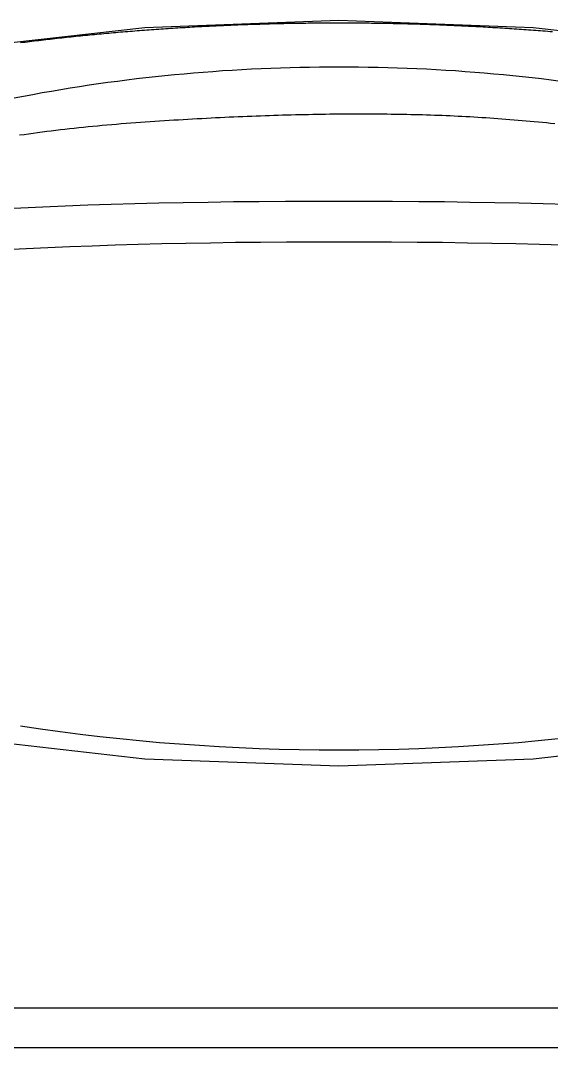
# Model space of a CAD drawing. Extents: x -120222 to -41942, y -19134 to 30932.
# Drawn here: x -81591.57 to -81587.31, y 10149.21 to 10157.46 of the extents above; entities that cross this region are included whole.
import ezdxf

# ---------------------------------------------------------------- set-up
doc = ezdxf.new("R2010")
doc.units = 0
doc.header["$LTSCALE"] = 150
doc.header["$MEASUREMENT"] = 0
doc.layers.get('0').update_dxf_attribs({"linetype": 'CONTINUOUS'})
doc.layers.add('____-568', color=7, linetype='CONTINUOUS')

# ---------------------------------------------------------------- blocks, each defined once
blk = doc.blocks.new('____-172')
at = {"color": 1, "linetype": 'Continuous'}
for p, q in [((-87937.1199, 5600.825), (-88111.1199, 5600.825)), ((-88112.1199, 5600.5088), (-87936.1199, 5600.5088))]:
    blk.add_line(p, q, dxfattribs=at)
blk.add_lwpolyline([(-88021.0584, 5608.5385), (-88022.5592, 5608.7091), (-88024.1199, 5608.7667), (-88025.6806, 5608.7091), (-88027.1814, 5608.5385), (-88028.5645, 5608.2616), (-88029.7768, 5607.8889), (-88030.7717, 5607.4348), (-88031.5109, 5606.9167), (-88031.9662, 5606.3545), (-88032.1199, 5605.7698), (-88031.9662, 5605.1852), (-88031.5109, 5604.623), (-88030.7717, 5604.1048), (-88029.7768, 5603.6507), (-88028.5645, 5603.278), (-88027.1814, 5603.0011), (-88025.6806, 5602.8305), (-88024.1199, 5602.773), (-88022.5592, 5602.8305), (-88021.0584, 5603.0011)], dxfattribs=at)
at = {"color": 1, "linetype": 'Continuous', "flags": 128}
for points in [[(-88026.6786, 5608.589), (-88026.6603, 5608.5914), (-88026.6419, 5608.5937), (-88026.6235, 5608.596), (-88026.6051, 5608.5983), (-88026.5867, 5608.6006), (-88026.5683, 5608.6028), (-88026.5498, 5608.6051), (-88026.5314, 5608.6073), (-88026.5129, 5608.6095), (-88026.4944, 5608.6117), (-88026.4759, 5608.6139), (-88026.4573, 5608.616), (-88026.4388, 5608.6182), (-88026.4202, 5608.6203), (-88026.4016, 5608.6224), (-88026.383, 5608.6245), (-88026.3644, 5608.6266), (-88026.3458, 5608.6286), (-88026.3271, 5608.6307), (-88026.3085, 5608.6327), (-88026.2898, 5608.6347), (-88026.2711, 5608.6367), (-88026.2524, 5608.6386), (-88026.2336, 5608.6406), (-88026.2149, 5608.6425), (-88026.1961, 5608.6445), (-88026.1773, 5608.6464), (-88026.1585, 5608.6482), (-88026.1397, 5608.6501), (-88026.1209, 5608.652), (-88026.102, 5608.6538), (-88026.0832, 5608.6556), (-88026.0643, 5608.6574), (-88026.0454, 5608.6592), (-88026.0265, 5608.661), (-88026.0076, 5608.6627), (-88025.9886, 5608.6645), (-88025.9696, 5608.6662), (-88025.9507, 5608.6679), (-88025.9317, 5608.6696), (-88025.9127, 5608.6712), (-88025.8936, 5608.6729), (-88025.8746, 5608.6745), (-88025.8555, 5608.6761), (-88025.8364, 5608.6777), (-88025.8173, 5608.6793), (-88025.7982, 5608.6809), (-88025.7791, 5608.6824), (-88025.7599, 5608.6839), (-88025.7408, 5608.6855), (-88025.7216, 5608.687), (-88025.7024, 5608.6884), (-88025.6833, 5608.6899), (-88025.6641, 5608.6913), (-88025.6449, 5608.6928), (-88025.6257, 5608.6942), (-88025.6065, 5608.6955), (-88025.5873, 5608.6969), (-88025.5681, 5608.6983), (-88025.5489, 5608.6996), (-88025.5297, 5608.7009), (-88025.5104, 5608.7022), (-88025.4912, 5608.7035), (-88025.472, 5608.7048), (-88025.4527, 5608.706), (-88025.4335, 5608.7072), (-88025.4142, 5608.7084), (-88025.395, 5608.7096), (-88025.3757, 5608.7108), (-88025.3564, 5608.712), (-88025.3372, 5608.7131), (-88025.3179, 5608.7142), (-88025.2986, 5608.7153), (-88025.2793, 5608.7164), (-88025.26, 5608.7175), (-88025.2407, 5608.7185), (-88025.2214, 5608.7195), (-88025.2021, 5608.7205), (-88025.1827, 5608.7215), (-88025.1634, 5608.7225), (-88025.1441, 5608.7235), (-88025.1248, 5608.7244), (-88025.1054, 5608.7253), (-88025.0861, 5608.7262), (-88025.0667, 5608.7271), (-88025.0473, 5608.728), (-88025.028, 5608.7288), (-88025.0086, 5608.7297), (-88024.9892, 5608.7305), (-88024.9699, 5608.7313), (-88024.9505, 5608.7321), (-88024.9311, 5608.7328), (-88024.9117, 5608.7336), (-88024.8923, 5608.7343), (-88024.8729, 5608.735), (-88024.8534, 5608.7357), (-88024.834, 5608.7363), (-88024.8146, 5608.737), (-88024.7952, 5608.7376), (-88024.7757, 5608.7382), (-88024.7563, 5608.7388), (-88024.7368, 5608.7394), (-88024.7174, 5608.74), (-88024.6979, 5608.7405), (-88024.6785, 5608.7411), (-88024.659, 5608.7416), (-88024.6395, 5608.742), (-88024.62, 5608.7425), (-88024.6005, 5608.743), (-88024.5811, 5608.7434), (-88024.5616, 5608.7438), (-88024.542, 5608.7442), (-88024.5225, 5608.7446), (-88024.503, 5608.745), (-88024.4835, 5608.7453), (-88024.464, 5608.7457), (-88024.4445, 5608.746), (-88024.425, 5608.7463), (-88024.4055, 5608.7465), (-88024.3859, 5608.7468), (-88024.3664, 5608.747), (-88024.3469, 5608.7472), (-88024.3274, 5608.7474), (-88024.3079, 5608.7476), (-88024.2884, 5608.7478), (-88024.2688, 5608.7479), (-88024.2493, 5608.7481), (-88024.2298, 5608.7482), (-88024.2103, 5608.7483), (-88024.1908, 5608.7483), (-88024.1713, 5608.7484), (-88024.1517, 5608.7484), (-88024.1322, 5608.7485), (-88024.1127, 5608.7485), (-88024.0932, 5608.7484), (-88024.0737, 5608.7484), (-88024.0541, 5608.7483), (-88024.0346, 5608.7483), (-88024.0151, 5608.7482), (-88023.9956, 5608.7481), (-88023.9761, 5608.748), (-88023.9565, 5608.7478), (-88023.937, 5608.7476), (-88023.9175, 5608.7475), (-88023.898, 5608.7473), (-88023.8785, 5608.7471), (-88023.8589, 5608.7468), (-88023.8394, 5608.7466), (-88023.8199, 5608.7463), (-88023.8004, 5608.746), (-88023.7808, 5608.7457), (-88023.7613, 5608.7454), (-88023.7418, 5608.745), (-88023.7223, 5608.7447), (-88023.7027, 5608.7443), (-88023.6832, 5608.7439), (-88023.6637, 5608.7435), (-88023.6442, 5608.743), (-88023.6246, 5608.7426), (-88023.6051, 5608.7421), (-88023.5856, 5608.7416), (-88023.566, 5608.7411), (-88023.5465, 5608.7406), (-88023.527, 5608.74), (-88023.5075, 5608.7395), (-88023.4879, 5608.7389), (-88023.4684, 5608.7383), (-88023.4489, 5608.7377), (-88023.4293, 5608.7371), (-88023.4098, 5608.7364), (-88023.3903, 5608.7357), (-88023.3707, 5608.735), (-88023.3512, 5608.7343), (-88023.3317, 5608.7336), (-88023.3121, 5608.7329), (-88023.2926, 5608.7321), (-88023.2731, 5608.7313), (-88023.2536, 5608.7305), (-88023.234, 5608.7297), (-88023.2145, 5608.7289), (-88023.195, 5608.728), (-88023.1756, 5608.7272), (-88023.1561, 5608.7263), (-88023.1366, 5608.7254), (-88023.1172, 5608.7245), (-88023.0977, 5608.7235), (-88023.0783, 5608.7226), (-88023.0589, 5608.7216), (-88023.0395, 5608.7206), (-88023.0201, 5608.7196), (-88023.0007, 5608.7186), (-88022.9813, 5608.7175), (-88022.9619, 5608.7164), (-88022.9426, 5608.7154), (-88022.9232, 5608.7143), (-88022.9039, 5608.7132), (-88022.8846, 5608.712), (-88022.8653, 5608.7109), (-88022.846, 5608.7097), (-88022.8267, 5608.7085), (-88022.8074, 5608.7073), (-88022.7881, 5608.7061), (-88022.7689, 5608.7048), (-88022.7496, 5608.7036), (-88022.7304, 5608.7023), (-88022.7111, 5608.701), (-88022.6919, 5608.6997), (-88022.6727, 5608.6984), (-88022.6535, 5608.697), (-88022.6343, 5608.6957), (-88022.6152, 5608.6943), (-88022.596, 5608.6929), (-88022.5769, 5608.6915), (-88022.5577, 5608.69), (-88022.5386, 5608.6886), (-88022.5195, 5608.6871), (-88022.5004, 5608.6856), (-88022.4813, 5608.6841), (-88022.4622, 5608.6826), (-88022.4431, 5608.6811), (-88022.424, 5608.6795), (-88022.405, 5608.6779)], [(-88022.34, 5608.2776), (-88022.4161, 5608.2873), (-88022.4924, 5608.2966), (-88022.5687, 5608.3055), (-88022.6452, 5608.3139), (-88022.7218, 5608.3219), (-88022.7985, 5608.3295), (-88022.8753, 5608.3366), (-88022.9522, 5608.3434), (-88023.0292, 5608.3496), (-88023.1064, 5608.3555), (-88023.1837, 5608.3609), (-88023.2611, 5608.3659), (-88023.3386, 5608.3704), (-88023.4162, 5608.3745), (-88023.4939, 5608.3782), (-88023.5718, 5608.3814), (-88023.6497, 5608.3843), (-88023.7278, 5608.3866), (-88023.806, 5608.3886), (-88023.8843, 5608.3901), (-88023.9627, 5608.3912), (-88024.0413, 5608.3918), (-88024.1199, 5608.3921), (-88024.1986, 5608.3918), (-88024.2771, 5608.3912), (-88024.3555, 5608.3901), (-88024.4338, 5608.3886), (-88024.512, 5608.3866), (-88024.5901, 5608.3843), (-88024.6681, 5608.3814), (-88024.7459, 5608.3782), (-88024.8236, 5608.3745), (-88024.9013, 5608.3704), (-88024.9788, 5608.3659), (-88025.0561, 5608.3609), (-88025.1334, 5608.3555), (-88025.2106, 5608.3496), (-88025.2876, 5608.3434), (-88025.3645, 5608.3366), (-88025.4414, 5608.3295), (-88025.5181, 5608.3219), (-88025.5946, 5608.3139), (-88025.6711, 5608.3055), (-88025.7475, 5608.2966), (-88025.8237, 5608.2873), (-88025.8998, 5608.2776), (-88025.9758, 5608.2674), (-88026.0517, 5608.2568), (-88026.1275, 5608.2457), (-88026.2032, 5608.2343), (-88026.2787, 5608.2224), (-88026.3542, 5608.21), (-88026.4295, 5608.1973), (-88026.5047, 5608.1841), (-88026.5798, 5608.1704), (-88026.6547, 5608.1564), (-88026.7296, 5608.1419)], [(-88026.6852, 5607.8463), (-88026.6493, 5607.8515), (-88026.6133, 5607.8565), (-88026.5772, 5607.8615), (-88026.541, 5607.8664), (-88026.5046, 5607.8711), (-88026.4681, 5607.8758), (-88026.4316, 5607.8804), (-88026.3949, 5607.8849), (-88026.3581, 5607.8893), (-88026.3211, 5607.8936), (-88026.2841, 5607.8978), (-88026.2469, 5607.9019), (-88026.2096, 5607.9059), (-88026.1722, 5607.9098), (-88026.1347, 5607.9136), (-88026.0971, 5607.9173), (-88026.0593, 5607.9209), (-88026.0214, 5607.9244), (-88025.9835, 5607.9279), (-88025.9453, 5607.9312), (-88025.9071, 5607.9344), (-88025.8688, 5607.9376), (-88025.8303, 5607.9406), (-88025.7917, 5607.9435), (-88025.7531, 5607.9464), (-88025.7144, 5607.9491), (-88025.6758, 5607.9518), (-88025.6373, 5607.9545), (-88025.599, 5607.9571), (-88025.5607, 5607.9596), (-88025.5226, 5607.9621), (-88025.4846, 5607.9645), (-88025.4468, 5607.9669), (-88025.409, 5607.9692), (-88025.3713, 5607.9715), (-88025.3338, 5607.9737), (-88025.2964, 5607.9759), (-88025.2591, 5607.978), (-88025.2219, 5607.98), (-88025.1848, 5607.982), (-88025.1479, 5607.9839), (-88025.1111, 5607.9858), (-88025.0743, 5607.9876), (-88025.0377, 5607.9894), (-88025.0012, 5607.9911), (-88024.9649, 5607.9928), (-88024.9286, 5607.9944), (-88024.8925, 5607.9959), (-88024.8565, 5607.9974), (-88024.8206, 5607.9988), (-88024.7848, 5608.0002), (-88024.7491, 5608.0015), (-88024.7135, 5608.0028), (-88024.6781, 5608.004), (-88024.6428, 5608.0052), (-88024.6076, 5608.0063), (-88024.5725, 5608.0073), (-88024.5375, 5608.0083), (-88024.5026, 5608.0093), (-88024.4679, 5608.0101), (-88024.4333, 5608.011), (-88024.3987, 5608.0117), (-88024.3643, 5608.0124), (-88024.3301, 5608.0131), (-88024.2959, 5608.0137), (-88024.2619, 5608.0143), (-88024.2279, 5608.0147), (-88024.1941, 5608.0152), (-88024.1604, 5608.0156), (-88024.1268, 5608.0159), (-88024.0934, 5608.0162), (-88024.06, 5608.0164), (-88024.0268, 5608.0165), (-88023.9937, 5608.0166), (-88023.9607, 5608.0167), (-88023.9278, 5608.0167), (-88023.895, 5608.0166), (-88023.8624, 5608.0165), (-88023.8298, 5608.0163), (-88023.7974, 5608.0161), (-88023.7651, 5608.0158), (-88023.7329, 5608.0155), (-88023.7008, 5608.0151), (-88023.6689, 5608.0147), (-88023.637, 5608.0141), (-88023.6053, 5608.0136), (-88023.5737, 5608.013), (-88023.5422, 5608.0123), (-88023.5109, 5608.0116), (-88023.4795, 5608.0108), (-88023.4481, 5608.0099), (-88023.4167, 5608.009), (-88023.3852, 5608.008), (-88023.3537, 5608.0069), (-88023.3221, 5608.0057), (-88023.2905, 5608.0045), (-88023.2588, 5608.0031), (-88023.2271, 5608.0018), (-88023.1954, 5608.0003), (-88023.1636, 5607.9987), (-88023.1317, 5607.9971), (-88023.0998, 5607.9954), (-88023.0679, 5607.9937), (-88023.0359, 5607.9918), (-88023.0038, 5607.9899), (-88022.9718, 5607.9879), (-88022.9396, 5607.9858), (-88022.9074, 5607.9837), (-88022.8752, 5607.9815), (-88022.843, 5607.9792), (-88022.8106, 5607.9768), (-88022.7783, 5607.9744), (-88022.7459, 5607.9719), (-88022.7134, 5607.9693), (-88022.6809, 5607.9666), (-88022.6484, 5607.9638), (-88022.6158, 5607.961), (-88022.5831, 5607.9581), (-88022.5504, 5607.9552), (-88022.5177, 5607.9521), (-88022.4849, 5607.949), (-88022.4521, 5607.9458), (-88022.4192, 5607.9425), (-88022.3863, 5607.9392)], [(-88022.2896, 5607.2868), (-88022.4793, 5607.2922), (-88022.6724, 5607.297), (-88022.8689, 5607.3012), (-88023.0689, 5607.3047), (-88023.2723, 5607.3076), (-88023.479, 5607.3098), (-88023.6892, 5607.3114), (-88023.9029, 5607.3124), (-88024.1199, 5607.3127), (-88024.337, 5607.3124), (-88024.5506, 5607.3114), (-88024.7608, 5607.3098), (-88024.9676, 5607.3076), (-88025.1709, 5607.3047), (-88025.3709, 5607.3012), (-88025.5674, 5607.297), (-88025.7605, 5607.2922), (-88025.9502, 5607.2868), (-88026.1365, 5607.2807), (-88026.3194, 5607.274), (-88026.4988, 5607.2666), (-88026.6748, 5607.2586), (-88026.8474, 5607.25)], [(-88022.3209, 5606.9597), (-88022.5077, 5606.9651), (-88022.6977, 5606.9699), (-88022.891, 5606.9741), (-88023.0875, 5606.9776), (-88023.2874, 5606.9805), (-88023.4906, 5606.9827), (-88023.6971, 5606.9843), (-88023.9069, 5606.9853), (-88024.1199, 5606.9856), (-88024.333, 5606.9853), (-88024.5427, 5606.9843), (-88024.7492, 5606.9827), (-88024.9524, 5606.9805), (-88025.1523, 5606.9776), (-88025.3489, 5606.9741), (-88025.5422, 5606.9699), (-88025.7322, 5606.9651), (-88025.9189, 5606.9597), (-88026.1023, 5606.9536), (-88026.2824, 5606.9469), (-88026.4592, 5606.9396), (-88026.6328, 5606.9316), (-88026.803, 5606.9229)]]:
    blk.add_lwpolyline(points, dxfattribs=at)
at = {"color": 1, "linetype": 'Continuous'}
blk.add_arc((-88024.1199, 5619.9848), 17.0833, 261.3882, 278.6118, dxfattribs=at)
blk = doc.blocks.new('____-186')
at = {"color": 1}
blk.add_blockref('____-172', (0, 0), dxfattribs=at)

msp = doc.modelspace()

# ---------------------------------------------------------------- block references
at = {"layer": '____-568', "color": 0}
msp.add_blockref('____-186', (6435.10495, 4548.69799), dxfattribs=at)

doc.saveas('drawing.dxf')
